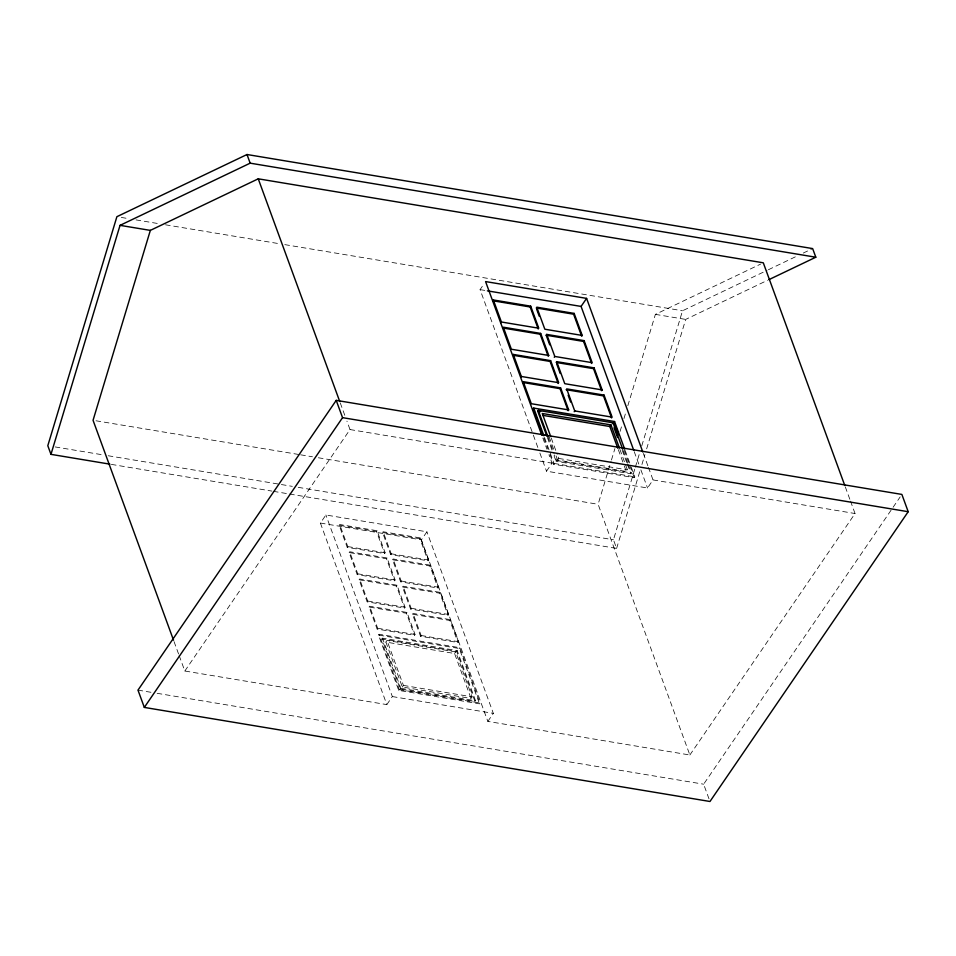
<?xml version="1.0" encoding="UTF-8"?>
<svg xmlns="http://www.w3.org/2000/svg" width="956" height="956" viewBox="0 0 956 956"><rect width="100%" height="100%" fill="white"/><g stroke="black" fill="none" stroke-linecap="round" stroke-linejoin="round"><path stroke-width="0.72" stroke-dasharray="4.78 3.58" d="M179.178 655.613L184.819 671.016L386.833 704.608L320.391 523.052L325.9 514.997L426.902 531.799L421.393 539.853L487.847 721.41L689.862 755.001L598.109 504.278L611.027 461.437M611.458 460.015L614.899 448.591M620.074 431.455L621.794 425.743M623.945 418.609L626.096 411.462M627.829 405.75L655.386 314.369L760.629 264.083M289.596 494.037L616.608 548.409L613.453 539.77L634.904 468.643M635.334 467.221L639.624 453.001M641.763 445.89L682.524 310.772L767.047 270.381M616.608 548.409L640.209 470.185M641.93 464.497L644.93 454.53M646.65 448.842L685.691 319.412L767.525 280.299M184.819 671.016L350.004 429.555L346.932 421.142M537.834 447.444L480.079 289.632L484.011 283.884M339.165 525.322L339.715 524.521L377.082 530.735L385.149 552.783L384.599 553.584L347.231 547.37L339.165 525.322L376.533 531.548L384.599 553.584M347.231 547.37L347.781 546.569L339.715 524.521M349.131 552.556L349.681 551.755L387.049 557.969L395.115 580.017L394.565 580.818L357.197 574.604L349.131 552.556L386.499 558.782L394.565 580.818M376.533 531.548L377.082 530.735M382.591 532.552L383.141 531.751L420.52 537.965L428.587 560.013L428.037 560.814L390.657 554.6L382.591 532.552L419.971 538.766L428.037 560.814M357.197 574.604L357.747 573.803L349.681 551.755M359.098 579.802L359.647 578.989L397.015 585.203L405.081 607.251L404.531 608.064L367.164 601.838L359.098 579.802L396.465 586.016L404.531 608.064M386.499 558.782L387.049 557.969M390.657 554.6L391.219 553.787L383.141 531.751M392.558 559.786L393.107 558.985L430.487 565.199L438.553 587.247L438.003 588.048L400.624 581.834L392.558 559.786L429.937 566L438.003 588.048M367.164 601.838L367.713 601.037L359.647 578.989M369.064 607.036L369.614 606.224L406.981 612.438L415.047 634.485L414.498 635.298L377.13 629.072L369.064 607.036L406.431 613.25L414.498 635.298M419.971 538.766L420.52 537.965M396.465 586.016L397.015 585.203M400.624 581.834L401.185 581.021L393.107 558.985M402.524 587.02L403.074 586.219L440.453 592.433L448.519 614.481L447.97 615.282L410.59 609.068L402.524 587.02L439.903 593.234L447.97 615.282M377.13 629.072L377.68 628.271L369.614 606.224M378.48 635.071L379.03 634.27L459.836 647.702L480.079 703.03L479.53 703.843L398.724 690.399L378.48 635.071L459.286 648.503L479.53 703.843M429.937 566L430.487 565.199M381.91 638.978L382.46 638.166L457.207 650.594L475.55 700.748L475.001 701.549L400.253 689.121L381.91 638.978L456.645 651.406L475.001 701.549M385.889 642.073L386.989 640.46L455.665 651.884L472.121 696.84L471.021 698.454L402.333 687.029L385.889 642.073L454.566 653.498L471.021 698.454M406.431 613.25L406.981 612.438M410.59 609.068L411.152 608.267L403.074 586.219M412.49 614.254L413.04 613.453L450.419 619.667L458.486 641.715L457.936 642.516L420.556 636.302L412.49 614.254L449.87 620.468L457.936 642.516M439.903 593.234L440.453 592.433M420.556 636.302L421.118 635.501L413.04 613.453M386.833 704.608L392.342 696.566L325.9 514.997M648.431 467.365L653.032 479.936L647.523 487.99L546.521 471.189L552.018 463.146L548.959 454.757M398.724 690.399L399.273 689.599L379.03 634.27M631.271 467.173L634.808 476.853L634.258 477.665L553.452 464.222L554.002 463.421L544.382 437.143M400.253 689.121L400.803 688.308L382.46 638.166M628.319 464.604L631.378 472.957L630.829 473.758L556.081 461.33L556.631 460.529L554.6 454.96M402.333 687.029L403.432 685.416L386.989 640.46M619.93 449.428L627.399 469.862L626.3 471.463L557.611 460.051L558.722 458.438L557.718 455.713M449.87 620.468L450.419 619.667M454.566 653.498L455.665 651.884M456.645 651.406L457.207 650.594M459.286 648.503L459.836 647.702M487.847 721.41L493.344 713.367L426.902 531.799M689.862 755.001L855.046 513.527L850.434 500.932M708.993 798.822L703.64 784.195L900.193 496.881M768.385 269.735L797.89 255.634M803.255 253.065L812.648 248.584M121.293 217.442L128.666 218.661M136.027 219.892L159.592 223.812M165.484 224.791L278.913 243.649M284.804 244.628L682.524 310.772M655.386 314.369L685.691 319.412M480.079 289.632L485.935 290.6M558.722 458.438L627.399 469.862M556.631 460.529L631.378 472.957M554.002 463.421L634.808 476.853M350.004 429.555L552.018 463.146M653.032 479.936L855.046 513.527M96.006 420.783L299.204 454.566M300.674 454.817L312.457 456.777M318.348 457.757L598.109 504.278M55.161 446.93L102.304 454.769M108.195 455.749L292.321 486.365M298.212 487.345L613.453 539.77M111.362 464.389L271.922 491.097M273.392 491.336L288.126 493.786M320.391 523.052L421.393 539.853M347.781 546.569L385.149 552.783M391.219 553.787L428.587 560.013M357.747 573.803L395.115 580.017M401.185 581.021L438.553 587.247M367.713 601.037L405.081 607.251M411.152 608.267L448.519 614.481M377.68 628.271L415.047 634.485M421.118 635.501L458.486 641.715M403.432 685.416L472.121 696.84M400.803 688.308L475.55 700.748M399.273 689.599L480.079 703.03M392.342 696.566L493.344 713.367M137.987 690.124L151.251 692.335M157.143 693.315L703.64 784.195M845.307 486.915L849.92 499.522M643.316 453.407L647.917 465.978M634.234 451.674L638.835 464.246M640.879 469.838L647.523 487.99M625.188 450.575L630.757 465.787M624.137 450.001L634.258 477.665M623.228 450.67L627.817 463.206M622.165 450.085L626.754 462.62M627.267 464.007L630.829 473.758M618.329 449.667L623.814 464.652M624.304 466.014L626.3 471.463M551.242 438.003L557.217 454.351M549.138 436.88L554.121 450.515M556.117 455.964L557.611 460.051M547.967 436.844L554.086 453.562M547.418 437.657L552.006 450.192M554.05 455.761L556.081 461.33M543.833 437.944L547.884 449.009M549.915 454.542L553.452 464.222M542.829 438.003L546.916 449.177M539.877 453.036L546.521 471.189M340.264 402.93L344.877 415.537M174.052 641.607L178.664 654.215"/><path stroke-width="1.43" d="M50.967 454.351L120.038 225.353L250.161 163.165L815.815 257.224L812.648 248.584L247.006 154.514L116.883 216.701L47.8 445.699L50.967 454.351L109.88 464.15M844.793 485.517L763.294 262.804L258.251 178.82L150.343 230.384L93.055 420.293L173.538 640.209M336.225 400.361L137.987 690.124L144.32 707.416L709.973 801.487L908.2 511.711L901.867 494.419L336.225 400.361L342.547 417.653L144.32 707.416M493.344 299.957L501.41 322.005L538.778 328.219L530.711 306.171L493.344 299.957L492.794 300.758L530.162 306.972L538.228 329.019M500.86 322.805L501.41 322.005M530.162 306.972L530.711 306.171M513.276 354.425L521.343 376.473L558.71 382.687L550.644 360.639L513.276 354.425L512.727 355.226L550.094 361.44L558.161 383.487M540.128 334.206L540.678 333.405L503.31 327.191L511.376 349.239L548.744 355.453L548.194 356.253L540.128 334.206L502.76 327.992M549.724 344.865L546.187 335.221L546.736 334.409L584.116 340.623L592.182 362.671L554.803 356.457L546.736 334.409M520.793 377.273L521.343 376.473M523.243 381.659L522.693 382.46L560.061 388.674L568.127 410.721L568.677 409.921L560.61 387.873L523.243 381.659L531.309 403.707L568.677 409.921M573.6 314.201L574.15 313.389L536.77 307.175L544.836 329.223L582.216 335.437L581.666 336.249L573.6 314.201L536.22 307.987M633.732 450.276L581.081 306.422L586.59 298.38L485.576 281.578L541.801 435.207M550.094 361.44L550.644 360.639M554.253 357.269L554.803 356.457M556.703 361.643L556.153 362.455L593.533 368.669L601.599 390.717L602.149 389.905L594.082 367.857L556.703 361.643L564.769 383.691L602.149 389.905M624.686 449.189L614.565 421.524L533.759 408.093L533.209 408.893L542.829 435.171M591.633 363.483L583.566 341.435L584.116 340.623M546.916 436.259L537.738 411.188L538.288 410.375L613.035 422.815L622.715 449.272M560.061 388.674L560.61 387.873M593.533 368.669L594.082 367.857M574.186 411.737L574.735 410.925L566.669 388.877L604.049 395.091L612.115 417.139L574.735 410.925M611.565 417.951L603.499 395.904L604.049 395.091M617.827 448.304L609.844 426.507L610.956 424.894L542.267 413.482L550.74 436.641M612.485 423.616L613.035 422.815M614.565 421.524L614.015 422.325L618.568 434.777M768.863 279.666L815.815 257.224M120.038 225.353L150.343 230.384M487.393 290.851L581.081 306.422M546.187 335.221L583.566 341.435M566.119 389.69L603.499 395.904M537.738 411.188L540.666 411.678M542.626 415.334L609.844 426.507M342.547 417.653L908.2 511.711M586.59 298.38L642.814 452.009M574.15 313.389L582.216 335.437M614.015 427.798L617.576 437.549M610.956 424.894L619.428 448.065M536.722 309.362L539.244 316.245M556.655 363.83L560.192 373.473M568.139 395.198L570.66 402.082M540.678 333.405L548.744 355.453M538.288 410.375L547.967 436.844M533.759 408.093L543.88 435.757M258.251 178.82L339.75 401.532M247.006 154.514L250.161 163.165"/></g></svg>
